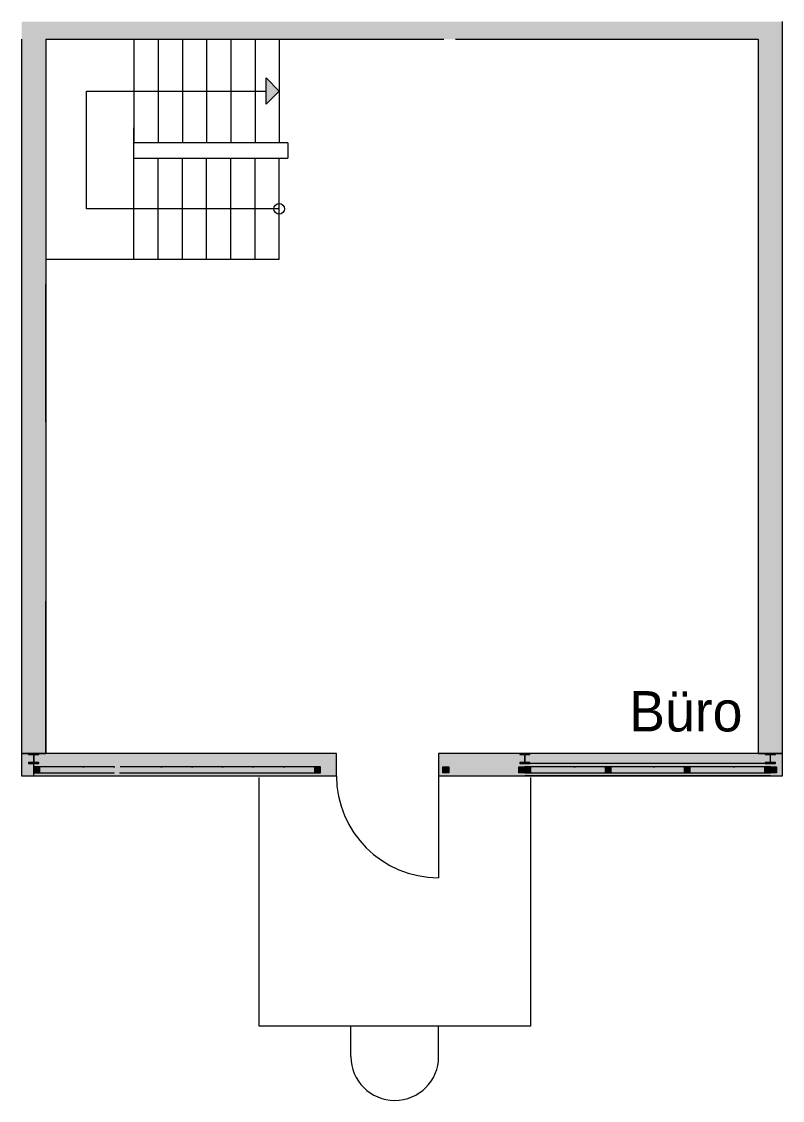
# Model space of a CAD drawing. Header units: inches. Extents: x 47334 to 154394, y 34687 to 85162.
# Drawn here: x 121371 to 128911, y 34687 to 45377 of the extents above; entities that cross this region are included whole.
import ezdxf

# ---------------------------------------------------------------- set-up
doc = ezdxf.new("R2010")
doc.units = ezdxf.units.IN
doc.header["$LTSCALE"] = 300
doc.header["$MEASUREMENT"] = 0
doc.linetypes.add('Standardmuster', pattern=[0])
doc.linetypes.add('Wipeout_Contour', pattern=[1.01, 0.01, -1])
doc.layers.add('Grundebene', color=7, linetype='Continuous')
doc.styles.add('ARIAL', font='arial.ttf', dxfattribs={"height": 0.2})

# ---------------------------------------------------------------- blocks, each defined once
blk = doc.blocks.new('Color_Area-24B8')
at = {"layer": 'Grundebene', "true_color": 0xffffff, "transparency": 33554687}
blk.add_hatch(color=7, dxfattribs=at).paths.add_polyline_path([(128792, 37934), (128792, 37994), (128852, 37994), (128852, 37934)], flags=0)
at = {"layer": 'Grundebene', "color": 18, "linetype": 'Wipeout_Contour', "lineweight": 13, "true_color": 0x000000}
for p, q in [((128792, 37934), (128792, 37994)), ((128792, 37994), (128852, 37994)), ((128852, 37994), (128852, 37934)), ((128852, 37934), (128792, 37934))]:
    blk.add_line(p, q, dxfattribs=at)
blk = doc.blocks.new('Color_Area-24C4')
at = {"layer": 'Grundebene', "true_color": 0xffffff, "transparency": 33554687}
blk.add_hatch(color=7, dxfattribs=at).paths.add_polyline_path([(128792, 37934), (128792, 37994), (128732, 37994), (128732, 37934)], flags=0)
at = {"layer": 'Grundebene', "color": 18, "linetype": 'Wipeout_Contour', "lineweight": 13, "true_color": 0x000000}
for p, q in [((128792, 37994), (128732, 37994)), ((128732, 37994), (128732, 37934)), ((128792, 37934), (128792, 37994)), ((128732, 37934), (128792, 37934))]:
    blk.add_line(p, q, dxfattribs=at)
blk = doc.blocks.new('Color_Area-24CA')
at = {"layer": 'Grundebene', "true_color": 0xffffff, "transparency": 33554687}
blk.add_hatch(color=7, dxfattribs=at).paths.add_polyline_path([(126359, 37994), (126359, 37934), (126419, 37934), (126419, 37994)], flags=0)
at = {"layer": 'Grundebene', "color": 18, "linetype": 'Wipeout_Contour', "lineweight": 13, "true_color": 0x000000}
for p, q in [((126359, 37994), (126359, 37934)), ((126419, 37994), (126359, 37994)), ((126419, 37934), (126419, 37994)), ((126359, 37934), (126419, 37934))]:
    blk.add_line(p, q, dxfattribs=at)
blk = doc.blocks.new('Color_Area-24D0')
at = {"layer": 'Grundebene', "true_color": 0xffffff, "transparency": 33554687}
blk.add_hatch(color=7, dxfattribs=at).paths.add_polyline_path([(127998, 37934), (128732, 37934), (128732, 37994), (127998, 37994)], flags=0)
at = {"layer": 'Grundebene', "color": 18, "linetype": 'Wipeout_Contour', "lineweight": 13, "true_color": 0x000000}
for p, q in [((128732, 37994), (127998, 37994)), ((127998, 37994), (127998, 37934)), ((128732, 37934), (128732, 37994)), ((127998, 37934), (128732, 37934))]:
    blk.add_line(p, q, dxfattribs=at)
blk = doc.blocks.new('Color_Area-24D6')
at = {"layer": 'Grundebene', "true_color": 0xffffff, "transparency": 33554687}
blk.add_hatch(color=7, dxfattribs=at).paths.add_polyline_path([(127968, 37934), (127998, 37934), (127998, 37994), (127968, 37994)], flags=0)
at = {"layer": 'Grundebene', "color": 18, "linetype": 'Wipeout_Contour', "lineweight": 13, "true_color": 0x000000}
for p, q in [((127998, 37994), (127968, 37994)), ((127968, 37994), (127968, 37934)), ((127998, 37934), (127998, 37994)), ((127968, 37934), (127998, 37934))]:
    blk.add_line(p, q, dxfattribs=at)
blk = doc.blocks.new('Color_Area-24DC')
at = {"layer": 'Grundebene', "true_color": 0xffffff, "transparency": 33554687}
blk.add_hatch(color=7, dxfattribs=at).paths.add_polyline_path([(127213, 37934), (127938, 37934), (127938, 37994), (127213, 37994)], flags=0)
at = {"layer": 'Grundebene', "color": 18, "linetype": 'Wipeout_Contour', "lineweight": 13, "true_color": 0x000000}
for p, q in [((127938, 37994), (127213, 37994)), ((127213, 37994), (127213, 37934)), ((127938, 37934), (127938, 37994)), ((127213, 37934), (127938, 37934))]:
    blk.add_line(p, q, dxfattribs=at)
blk = doc.blocks.new('Color_Area-24E2')
at = {"layer": 'Grundebene', "true_color": 0xffffff, "transparency": 33554687}
blk.add_hatch(color=7, dxfattribs=at).paths.add_polyline_path([(127938, 37934), (127968, 37934), (127968, 37994), (127938, 37994)], flags=0)
at = {"layer": 'Grundebene', "color": 18, "linetype": 'Wipeout_Contour', "lineweight": 13, "true_color": 0x000000}
for p, q in [((127968, 37994), (127938, 37994)), ((127938, 37994), (127938, 37934)), ((127968, 37934), (127968, 37994)), ((127938, 37934), (127968, 37934))]:
    blk.add_line(p, q, dxfattribs=at)
blk = doc.blocks.new('Color_Area-24E8')
at = {"layer": 'Grundebene', "true_color": 0xffffff, "transparency": 33554687}
blk.add_hatch(color=7, dxfattribs=at).paths.add_polyline_path([(127183, 37934), (127213, 37934), (127213, 37994), (127183, 37994)], flags=0)
at = {"layer": 'Grundebene', "color": 18, "linetype": 'Wipeout_Contour', "lineweight": 13, "true_color": 0x000000}
for p, q in [((127213, 37994), (127183, 37994)), ((127183, 37994), (127183, 37934)), ((127213, 37934), (127213, 37994)), ((127183, 37934), (127213, 37934))]:
    blk.add_line(p, q, dxfattribs=at)
blk = doc.blocks.new('Color_Area-24EE')
at = {"layer": 'Grundebene', "true_color": 0xffffff, "transparency": 33554687}
blk.add_hatch(color=7, dxfattribs=at).paths.add_polyline_path([(126419, 37934), (127153, 37934), (127153, 37994), (126419, 37994)], flags=0)
at = {"layer": 'Grundebene', "color": 18, "linetype": 'Wipeout_Contour', "lineweight": 13, "true_color": 0x000000}
for p, q in [((127153, 37994), (126419, 37994)), ((126419, 37994), (126419, 37934)), ((127153, 37934), (127153, 37994)), ((126419, 37934), (127153, 37934))]:
    blk.add_line(p, q, dxfattribs=at)
blk = doc.blocks.new('Color_Area-24F4')
at = {"layer": 'Grundebene', "true_color": 0xffffff, "transparency": 33554687}
blk.add_hatch(color=7, dxfattribs=at).paths.add_polyline_path([(127153, 37934), (127183, 37934), (127183, 37994), (127153, 37994)], flags=0)
at = {"layer": 'Grundebene', "color": 18, "linetype": 'Wipeout_Contour', "lineweight": 13, "true_color": 0x000000}
for p, q in [((127183, 37994), (127153, 37994)), ((127153, 37994), (127153, 37934)), ((127183, 37934), (127183, 37994)), ((127153, 37934), (127183, 37934))]:
    blk.add_line(p, q, dxfattribs=at)
blk = doc.blocks.new('Color_Area-2518')
at = {"layer": 'Grundebene', "true_color": 0xffffff, "transparency": 33554687}
blk.add_hatch(color=7, dxfattribs=at).paths.add_polyline_path([(125576, 37994), (125576, 37934), (125546, 37934), (125546, 37994)], flags=0)
at = {"layer": 'Grundebene', "color": 18, "linetype": 'Wipeout_Contour', "lineweight": 13, "true_color": 0x000000}
for p, q in [((125546, 37934), (125546, 37994)), ((125546, 37994), (125576, 37994)), ((125576, 37994), (125576, 37934)), ((125576, 37934), (125546, 37934))]:
    blk.add_line(p, q, dxfattribs=at)
blk = doc.blocks.new('Color_Area-251E')
at = {"layer": 'Grundebene', "true_color": 0xffffff, "transparency": 33554687}
blk.add_hatch(color=7, dxfattribs=at).paths.add_polyline_path([(125576, 37934), (125576, 37994), (125606, 37994), (125606, 37934)], flags=0)
at = {"layer": 'Grundebene', "color": 18, "linetype": 'Wipeout_Contour', "lineweight": 13, "true_color": 0x000000}
for p, q in [((125576, 37934), (125576, 37994)), ((125576, 37994), (125606, 37994)), ((125606, 37994), (125606, 37934)), ((125606, 37934), (125576, 37934))]:
    blk.add_line(p, q, dxfattribs=at)
blk = doc.blocks.new('Color_Area-2524')
at = {"layer": 'Grundebene', "true_color": 0xffffff, "transparency": 33554687}
blk.add_hatch(color=7, dxfattribs=at).paths.add_polyline_path([(126359, 37994), (126359, 37934), (126299, 37934), (126299, 37994)], flags=0)
at = {"layer": 'Grundebene', "color": 18, "linetype": 'Wipeout_Contour', "lineweight": 13, "true_color": 0x000000}
for p, q in [((126299, 37934), (126299, 37994)), ((126299, 37994), (126359, 37994)), ((126359, 37994), (126359, 37934)), ((126359, 37934), (126299, 37934))]:
    blk.add_line(p, q, dxfattribs=at)
blk = doc.blocks.new('Color_Area-2534')
at = {"layer": 'Grundebene', "true_color": 0xffffff, "transparency": 33554687}
blk.add_hatch(color=7, dxfattribs=at).paths.add_polyline_path([(121493, 37994), (121493, 37934), (121553, 37934), (121553, 37994)], flags=0)
at = {"layer": 'Grundebene', "color": 18, "linetype": 'Wipeout_Contour', "lineweight": 13, "true_color": 0x000000}
for p, q in [((121493, 37994), (121493, 37934)), ((121553, 37994), (121493, 37994)), ((121553, 37934), (121553, 37994)), ((121493, 37934), (121553, 37934))]:
    blk.add_line(p, q, dxfattribs=at)
blk = doc.blocks.new('Color_Area-253A')
at = {"layer": 'Grundebene', "true_color": 0xffffff, "transparency": 33554687}
blk.add_hatch(color=7, dxfattribs=at).paths.add_polyline_path([(124302, 37934), (124332, 37934), (124332, 37994), (124302, 37994)], flags=0)
at = {"layer": 'Grundebene', "color": 18, "linetype": 'Wipeout_Contour', "lineweight": 13, "true_color": 0x000000}
for p, q in [((124332, 37994), (124302, 37994)), ((124302, 37994), (124302, 37934)), ((124332, 37934), (124332, 37994)), ((124302, 37934), (124332, 37934))]:
    blk.add_line(p, q, dxfattribs=at)
blk = doc.blocks.new('Color_Area-2540')
at = {"layer": 'Grundebene', "true_color": 0xffffff, "transparency": 33554687}
blk.add_hatch(color=7, dxfattribs=at).paths.add_polyline_path([(122347, 37934), (124272, 37934), (124272, 37994), (122347, 37994)], flags=0)
at = {"layer": 'Grundebene', "color": 18, "linetype": 'Wipeout_Contour', "lineweight": 13, "true_color": 0x000000}
for p, q in [((124272, 37994), (122347, 37994)), ((122347, 37994), (122347, 37934)), ((124272, 37934), (124272, 37994)), ((122347, 37934), (124272, 37934))]:
    blk.add_line(p, q, dxfattribs=at)
blk = doc.blocks.new('Color_Area-2546')
at = {"layer": 'Grundebene', "true_color": 0xffffff, "transparency": 33554687}
blk.add_hatch(color=7, dxfattribs=at).paths.add_polyline_path([(124272, 37934), (124302, 37934), (124302, 37994), (124272, 37994)], flags=0)
at = {"layer": 'Grundebene', "color": 18, "linetype": 'Wipeout_Contour', "lineweight": 13, "true_color": 0x000000}
for p, q in [((124302, 37994), (124272, 37994)), ((124272, 37994), (124272, 37934)), ((124302, 37934), (124302, 37994)), ((124272, 37934), (124302, 37934))]:
    blk.add_line(p, q, dxfattribs=at)
blk = doc.blocks.new('Color_Area-254C')
at = {"layer": 'Grundebene', "true_color": 0xffffff, "transparency": 33554687}
blk.add_hatch(color=7, dxfattribs=at).paths.add_polyline_path([(121553, 37934), (122287, 37934), (122287, 37994), (121553, 37994)], flags=0)
at = {"layer": 'Grundebene', "color": 18, "linetype": 'Wipeout_Contour', "lineweight": 13, "true_color": 0x000000}
for p, q in [((122287, 37994), (121553, 37994)), ((121553, 37994), (121553, 37934)), ((122287, 37934), (122287, 37994)), ((121553, 37934), (122287, 37934))]:
    blk.add_line(p, q, dxfattribs=at)
blk = doc.blocks.new('Color_Area-25D6')
at = {"layer": 'Grundebene', "true_color": 0x000000, "transparency": 33554687}
h = blk.add_hatch(color=18, dxfattribs=at)
h.paths.add_polyline_path([(125501, 37904), (128911, 37904), (128911, 38124), (125501, 38124)], flags=0)
h.paths.add_polyline_path([(124491, 38124), (121371, 38124), (121371, 37904), (124491, 37904)], flags=0)
at = {"layer": 'Grundebene', "color": 18, "linetype": 'Continuous', "lineweight": 13, "true_color": 0x000000}
for points in [[(124491, 38124), (121371, 38124), (121371, 37904), (124491, 37904), (124491, 38124)], [(125501, 37904), (128911, 37904), (128911, 38124), (125501, 38124), (125501, 37904)]]:
    blk.add_lwpolyline(points, dxfattribs=at)
blk = doc.blocks.new('door-25D9')
at = {"layer": 'Grundebene', "color": 18, "linetype": 'Standardmuster', "lineweight": 13, "true_color": 0x000000}
blk.add_line((125501, 37904), (125501, 36894), dxfattribs=at)
blk.add_arc((125501, 37904), 1010, 180, 270, dxfattribs=at)

msp = doc.modelspace()

# ---------------------------------------------------------------- hatches: boundary and pattern name
at = {"layer": 'Grundebene', "true_color": 0x000000, "transparency": 33554687}
for points in [[(125556, 45377), (125556, 45202), (121371, 45202), (121371, 45377)], [(125671, 45202), (125556, 45377), (125556, 45202)], [(125671, 45202), (125556, 45377), (128911, 45377), (128911, 45202)], [(121611, 45202), (121611, 38124), (121371, 38124), (121371, 45202)], [(128911, 45202), (128911, 38124), (128671, 38124), (128671, 45202)], [(123794, 44558), (123924, 44688), (123794, 44818)]]:
    msp.add_hatch(color=18, dxfattribs=at).paths.add_polyline_path(points, flags=0)

# ---------------------------------------------------------------- linework, layer by layer
at = {"layer": 'Grundebene', "color": 18, "linetype": 'Continuous', "lineweight": 13, "true_color": 0x000000}
for p, q in [((128911, 38124), (128911, 45377)), ((121371, 45202), (121371, 38124)), ((121611, 45202), (125556, 45202)), ((121611, 45202), (121611, 38124)), ((122484, 45202), (122484, 44174)), ((122724, 45202), (122724, 44174)), ((122964, 45202), (122964, 44174)), ((123204, 45202), (123204, 44174)), ((123444, 45202), (123444, 44174)), ((123684, 45202), (123684, 44174)), ((123924, 45202), (123924, 44174)), ((125671, 45202), (128671, 45202)), ((128671, 45202), (128671, 38124)), ((123924, 44688), (123794, 44818)), ((123794, 44558), (123794, 44818)), ((122014, 43521), (122014, 44688)), ((122014, 44688), (122064, 44688)), ((122064, 44688), (123794, 44688)), ((123924, 44688), (123794, 44558)), ((122484, 43019), (122484, 44324)), ((124011, 44174), (122484, 44174)), ((124011, 44174), (124011, 44024)), ((122484, 44024), (124011, 44024)), ((122724, 43019), (122724, 44024)), ((122964, 43019), (122964, 44024)), ((123204, 43019), (123204, 44024)), ((123444, 43019), (123444, 44024)), ((123684, 43019), (123684, 44024)), ((123924, 43019), (123924, 44024)), ((123924, 43521), (122014, 43521)), ((123924, 43019), (121611, 43019)), ((123874, 43019), (123809, 43019)), ((123924, 43019), (123874, 43019)), ((123924, 43019), (123874, 43019)), ((121611, 41408), (121611, 42779)), ((121611, 38124), (121611, 39633)), ((121371, 38124), (121611, 38124)), ((121441, 38124), (121441, 38114)), ((121541, 38124), (121441, 38124)), ((121441, 38114), (121482, 38114)), ((121488, 38108), (121488, 38040)), ((121494, 38040), (121494, 38108)), ((121500, 38114), (121541, 38114)), ((121541, 38114), (121541, 38124)), ((126307, 38124), (126307, 38114)), ((126407, 38124), (126307, 38124)), ((126307, 38114), (126348, 38114)), ((126354, 38108), (126354, 38040)), ((126360, 38040), (126360, 38108)), ((126366, 38114), (126407, 38114)), ((126407, 38114), (126407, 38124)), ((128671, 38124), (128911, 38124)), ((128741, 38124), (128741, 38114)), ((128841, 38124), (128741, 38124)), ((128741, 38114), (128782, 38114)), ((128788, 38108), (128788, 38040)), ((128794, 38040), (128794, 38108)), ((128800, 38114), (128841, 38114)), ((128841, 38114), (128841, 38124)), ((121482, 38034), (121441, 38034)), ((121441, 38034), (121441, 38024)), ((121441, 38024), (121541, 38024)), ((121493, 37994), (121493, 38024)), ((121493, 37934), (121493, 37994)), ((121553, 37994), (121493, 37994)), ((121493, 37934), (121493, 37994)), ((121541, 38034), (121500, 38034)), ((121541, 38024), (121541, 38034)), ((121553, 37934), (121553, 37994)), ((122287, 37994), (121553, 37994)), ((124272, 37994), (122347, 37994)), ((124302, 37994), (124272, 37994)), ((124272, 37994), (124272, 37934)), ((124332, 37994), (124302, 37994)), ((124302, 37994), (124302, 37934)), ((124302, 37934), (124302, 37994)), ((124332, 37934), (124332, 37994)), ((125546, 37934), (125546, 37994)), ((125546, 37994), (125576, 37994)), ((125576, 37994), (125606, 37994)), ((125606, 37994), (125606, 37934)), ((126299, 37934), (126299, 37994)), ((126299, 37994), (126359, 37994)), ((126348, 38034), (126307, 38034)), ((126307, 38034), (126307, 38024)), ((126307, 38024), (126407, 38024)), ((128792, 38024), (126359, 38024)), ((126419, 37994), (126359, 37994)), ((126359, 37934), (126359, 37994)), ((126359, 37934), (126359, 37994)), ((126407, 38034), (126366, 38034)), ((126407, 38024), (126407, 38034)), ((126419, 37934), (126419, 37994)), ((127153, 37994), (126419, 37994)), ((127183, 37994), (127153, 37994)), ((127153, 37994), (127153, 37934)), ((127213, 37994), (127183, 37994)), ((127183, 37994), (127183, 37934)), ((127183, 37934), (127183, 37994)), ((127938, 37994), (127213, 37994)), ((127213, 37934), (127213, 37994)), ((127968, 37994), (127938, 37994)), ((127938, 37994), (127938, 37934)), ((127998, 37994), (127968, 37994)), ((127968, 37994), (127968, 37934)), ((127968, 37934), (127968, 37994)), ((128732, 37994), (127998, 37994)), ((127998, 37934), (127998, 37994)), ((128792, 37994), (128732, 37994)), ((128732, 37994), (128732, 37934)), ((128782, 38034), (128741, 38034)), ((128741, 38034), (128741, 38024)), ((128741, 38024), (128841, 38024)), ((128792, 37994), (128852, 37994)), ((128792, 37934), (128792, 37994)), ((128792, 37934), (128792, 37994)), ((128841, 38034), (128800, 38034)), ((128841, 38024), (128841, 38034)), ((128852, 37994), (128852, 37934)), ((121493, 37904), (121493, 37934)), ((121493, 37934), (121553, 37934)), ((121553, 37934), (122287, 37934)), ((122347, 37934), (124272, 37934)), ((123725, 35422), (123725, 37887)), ((124272, 37934), (124302, 37934)), ((124302, 37934), (124332, 37934)), ((125576, 37934), (125546, 37934)), ((125606, 37934), (125576, 37934)), ((126359, 37934), (126299, 37934)), ((126359, 37934), (126419, 37934)), ((128792, 37904), (126359, 37904)), ((126414, 37887), (126414, 35422)), ((126419, 37934), (127153, 37934)), ((127153, 37934), (127183, 37934)), ((127183, 37934), (127213, 37934)), ((127213, 37934), (127938, 37934)), ((127938, 37934), (127968, 37934)), ((127968, 37934), (127998, 37934)), ((127998, 37934), (128732, 37934)), ((128732, 37934), (128792, 37934)), ((128852, 37934), (128792, 37934)), ((126414, 35422), (123725, 35422)), ((124635, 35122), (124635, 35422)), ((125504, 35122), (125504, 35422))]:
    msp.add_line(p, q, dxfattribs=at)
at = {"layer": 'Grundebene', "color": 18, "linetype": 'Wipeout_Contour', "lineweight": 13, "true_color": 0x000000}
for points in [[(121493, 37934), (121553, 37934), (121553, 37994), (121493, 37994), (121493, 37934)], [(122287, 37934), (122287, 37994), (121553, 37994), (121553, 37934), (122287, 37934)], [(124272, 37934), (124272, 37994), (122347, 37994), (122347, 37934), (124272, 37934)], [(124302, 37934), (124302, 37994), (124272, 37994), (124272, 37934), (124302, 37934)], [(124332, 37934), (124332, 37994), (124302, 37994), (124302, 37934), (124332, 37934)], [(125576, 37934), (125546, 37934), (125546, 37994), (125576, 37994), (125576, 37934)], [(125576, 37994), (125606, 37994), (125606, 37934), (125576, 37934), (125576, 37994)], [(126359, 37934), (126299, 37934), (126299, 37994), (126359, 37994), (126359, 37934)], [(126359, 37934), (126419, 37934), (126419, 37994), (126359, 37994), (126359, 37934)], [(127153, 37934), (127153, 37994), (126419, 37994), (126419, 37934), (127153, 37934)], [(127183, 37934), (127183, 37994), (127153, 37994), (127153, 37934), (127183, 37934)], [(127213, 37934), (127213, 37994), (127183, 37994), (127183, 37934), (127213, 37934)], [(127938, 37934), (127938, 37994), (127213, 37994), (127213, 37934), (127938, 37934)], [(127968, 37934), (127968, 37994), (127938, 37994), (127938, 37934), (127968, 37934)], [(127998, 37934), (127998, 37994), (127968, 37994), (127968, 37934), (127998, 37934)], [(128732, 37934), (128732, 37994), (127998, 37994), (127998, 37934), (128732, 37934)], [(128792, 37994), (128732, 37994), (128732, 37934), (128792, 37934), (128792, 37994)], [(128792, 37994), (128852, 37994), (128852, 37934), (128792, 37934), (128792, 37994)]]:
    msp.add_lwpolyline(points, dxfattribs=at)
at = {"layer": 'Grundebene', "color": 18, "linetype": 'Continuous', "lineweight": 13, "true_color": 0x000000}
msp.add_circle((123924, 43521), 52.8, dxfattribs=at)
for centre, radius, start, end in [((121482, 38108), 6, 0, 90), ((121500, 38108), 6, 90, 180), ((126348, 38108), 6, 0, 90), ((126366, 38108), 6, 90, 180), ((128782, 38108), 6, 0, 90), ((128800, 38108), 6, 90, 180), ((121482, 38040), 6, 270, 360), ((121500, 38040), 6, 180, 270), ((126348, 38040), 6, 270, 360), ((126366, 38040), 6, 180, 270), ((128782, 38040), 6, 270, 360), ((128800, 38040), 6, 180, 270), ((125069, 35122), 435, 180, 0)]:
    msp.add_arc(centre, radius, start, end, dxfattribs=at)

# ---------------------------------------------------------------- block references
at = {"layer": 'Grundebene'}
for name in ['Color_Area-25D6', 'Color_Area-2534', 'Color_Area-254C', 'Color_Area-2540', 'Color_Area-2546', 'Color_Area-253A', 'Color_Area-2518', 'Color_Area-251E', 'Color_Area-2524', 'Color_Area-24CA', 'Color_Area-24EE', 'Color_Area-24F4', 'Color_Area-24E8', 'Color_Area-24DC', 'Color_Area-24E2', 'Color_Area-24D6', 'Color_Area-24D0', 'Color_Area-24C4', 'Color_Area-24B8', 'door-25D9']:
    msp.add_blockref(name, (0, 0), dxfattribs=at)

# ---------------------------------------------------------------- texts
at = {"layer": 'Grundebene', "color": 18, "lineweight": 18, "true_color": 0x000000, "style": 'ARIAL', "width": 0.950337}
msp.add_text('Büro', height=400, dxfattribs=at).set_placement((127393, 38343))

doc.saveas('drawing.dxf')
